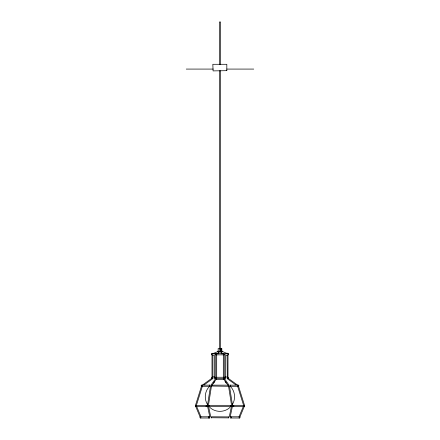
<?xml version="1.0" encoding="UTF-8"?>
<svg xmlns="http://www.w3.org/2000/svg" width="440" height="440" viewBox="0 0 440 440"><rect width="100%" height="100%" fill="white"/><g stroke="black" fill="none" stroke-linecap="round" stroke-linejoin="round"><path stroke-width="0.66" d="M216.387 354.041L216.409 353.606L216.431 354.041M223.724 354.602L223.707 353.606L216.255 353.639L216.26 354.86L223.707 354.86M223.685 354.041L223.718 353.606M228.157 385.484L223.311 378.472L223.696 378.538L223.707 377.25L216.26 377.25C215.633 378.285 217.299 378.862 216.145 378.175M217.778 351.566L217.839 351.109L217.822 351.995L217.778 351.566L222.107 351.566L222.073 352.017L222.073 351.109L222.134 351.566M216.282 378.246L223.13 378.538M228.822 417.752L228.811 416.906M218.834 351.83L218.79 351.109L218.746 351.83M221.172 351.83L221.073 348.546M211.712 386.056L228.261 386.287L228.311 385.545L228.261 385.149L211.668 385.149L211.668 386.287M211.189 417.752L228.844 417.885M209.121 406.307L209.11 405.438M207.449 405.653L210.469 386.403M208.401 405.625L211.475 386.023M215.193 354.041L215.463 353.606M215.666 354.425L215.402 354.833L215.402 353.639M224.345 354.041C229.84 350.845 229.84 357.621 224.351 354.425M228.751 416.906L211.151 416.79L211.167 417.973M227.997 354.041L228.217 353.606M230.802 405.438L230.841 406.56M229.306 416.647L231.468 406.274M230.219 416.84L232.414 406.313M214.599 355.625L214.341 378.538L215.292 378.538M195.382 405.664L201.46 386.287M196.317 405.62L202.433 386.127M215.633 378.246C215.034 379.192 215.303 376.272 215.666 377.685M211.965 378.246C210.078 377.817 213.73 376.074 214.885 377.25M218.647 351.5C220.715 350.807 217.916 353.887 217.102 353.942M239.096 416.614L243.424 406.23M239.921 416.939L244.36 406.291M221.298 351.687C219.489 350.141 221.551 354.134 222.899 353.942M233.805 406.307L233.805 405.576L233.288 405.323L244.041 405.323L244.717 405.944L244.041 406.56L233.288 406.56L233.651 406.445M214.814 381.288L213.648 383.119M221.694 351.885L222.035 351.291L227.992 353.969M232.21 404.712C235.835 399.306 235.197 391.556 230.731 386.82M211.844 385.484L216.689 378.472M210.947 385.204L215.886 378.175M223.311 378.417L223.856 378.175M209.105 386.82C204.644 391.556 204.001 399.306 207.631 404.712M207.02 406.307L206.712 406.533M207.235 406.307L195.954 406.56L195.278 405.944L195.954 405.323L207.097 405.438M196.504 406.307L195.954 406.56M230.087 407.281C224.708 412.698 215.127 412.698 209.754 407.281M204.083 384.929L212.889 378.549L212.889 355.075M202.208 385.248L212.009 378.164L212.889 378.549M237.567 386.127L243.683 405.62M206.162 405.438L206.888 405.438M206.547 405.35L206.124 405.944L206.547 406.533M232.931 405.438L233.305 405.323M224.549 354.86L224.543 353.606M224.483 377.284C225.511 376.425 230.12 377.427 228.03 378.246M243.639 405.438L244.041 405.323M212.025 353.98L218.086 351.5M227.112 355.075L227.293 378.472M227.414 378.417L227.975 378.175L237.793 385.248M214.885 353.606C210.424 351.895 210.424 356.57 214.885 354.86M219.384 351.841L218.895 351.841M220 348.546L220 351.131C221.067 350.147 221.568 352.127 220.616 351.841M186.263 69.08L213.252 69.08M226.749 69.08L253.737 69.08M224.235 378.538L225.61 378.538L225.352 355.625M216.123 379.572L224.153 379.572M201.674 385.149L209.732 385.149M230.126 385.149L238.321 385.149M201.674 386.287L209.732 386.287A0.572 0.468 -90 0 1 209.352 386.056M230.126 386.287L238.321 386.287M207.339 405.323L232.672 405.323M207.339 406.56L232.672 406.56M200.524 416.79L209.088 416.79M230.764 416.79L239.47 416.79M200.524 418L209.088 418M230.764 418L239.47 418M244.041 406.56L243.49 406.307M195.954 405.323L196.356 405.438M233.305 406.56L232.793 406.307M206.74 406.56L206.03 406.307M211.778 353.606L211.998 354.041M224.549 377.25L224.719 378.246L224.378 378.246M227.112 378.549L235.917 384.929M226.188 383.119L225.027 381.288M224.24 378.246L229.053 385.204M215.457 353.639L215.666 354.041M196.576 406.23L200.904 416.614M195.641 406.291L200.079 416.939M238.541 386.287L244.618 405.664M216.26 353.606L216.282 354.041M208.532 406.274L210.694 416.647M207.587 406.313L209.781 416.84M229.532 386.403L232.551 405.653M228.525 386.023L231.6 405.625M227.992 354.64L227.992 377.493M224.24 354.728L224.24 377.57M223.311 354.986L223.311 377.13M221.832 351.252L221.832 348.546L218.169 348.546L218.169 351.252M221.832 352.605L221.832 353.952M220.589 64.543L220.589 22L219.362 22L219.362 64.543M220.589 70.719L220.589 351.357M219.362 70.719L219.362 348.612M218.169 352.605L218.169 353.952M216.689 354.986L216.689 377.13M215.76 354.728L215.76 377.57M212.009 354.64L212.009 377.493M238.018 385.259A0.572 0.517 -90 0 1 238.739 385.385A0.572 0.517 -90 0 1 238.623 386.183A0.572 0.517 -90 0 1 237.903 386.056M229.851 385.259A0.572 0.468 -90 0 1 230.505 385.385A0.572 0.468 -90 0 1 230.401 386.183A0.572 0.468 -90 0 1 229.752 386.056M210.271 386.056A0.572 0.468 -90 0 1 209.616 386.183A0.572 0.468 -90 0 1 209.512 385.385A0.572 0.468 -90 0 1 210.166 385.259M202.092 386.056A0.572 0.517 -90 0 1 201.372 386.183A0.572 0.517 -90 0 1 201.256 385.385A0.572 0.517 -90 0 1 201.977 385.259M209.457 385.259A0.572 0.468 -90 0 1 210.007 385.259M239.146 416.906A0.605 0.55 -90 0 1 239.91 417.038A0.605 0.55 -90 0 1 239.789 417.885A0.605 0.55 -90 0 1 239.025 417.752M230.466 416.906A0.605 0.495 -90 0 1 231.165 417.038A0.605 0.495 -90 0 1 231.055 417.885A0.605 0.495 -90 0 1 230.362 417.752M209.66 417.752A0.605 0.495 -90 0 1 208.967 417.885A0.605 0.495 -90 0 1 208.857 417.038A0.605 0.495 -90 0 1 209.55 416.906M200.97 417.752A0.605 0.55 -90 0 1 200.206 417.885A0.605 0.55 -90 0 1 200.085 417.038A0.605 0.55 -90 0 1 200.849 416.906M208.797 416.906A0.605 0.495 -90 0 1 209.38 416.906M209.49 417.752A0.605 0.495 -90 0 1 208.687 417.752M218.988 351.423C218.999 353.04 219.005 350.455 218.988 351.423M220.907 351.423C220.919 353.04 220.919 350.455 220.907 351.423M220.303 349.707C220.891 351.434 221.54 348.42 220.303 349.707M226.826 70.67L213.076 70.906L212.839 64.295L226.826 64.295L226.826 70.67M221.331 350.405A0.88 0.825 -90 0 0 220.902 348.948A0.88 0.825 -90 0 0 219.94 350.07A0.88 0.825 -90 0 0 221.331 350.405"/></g></svg>
